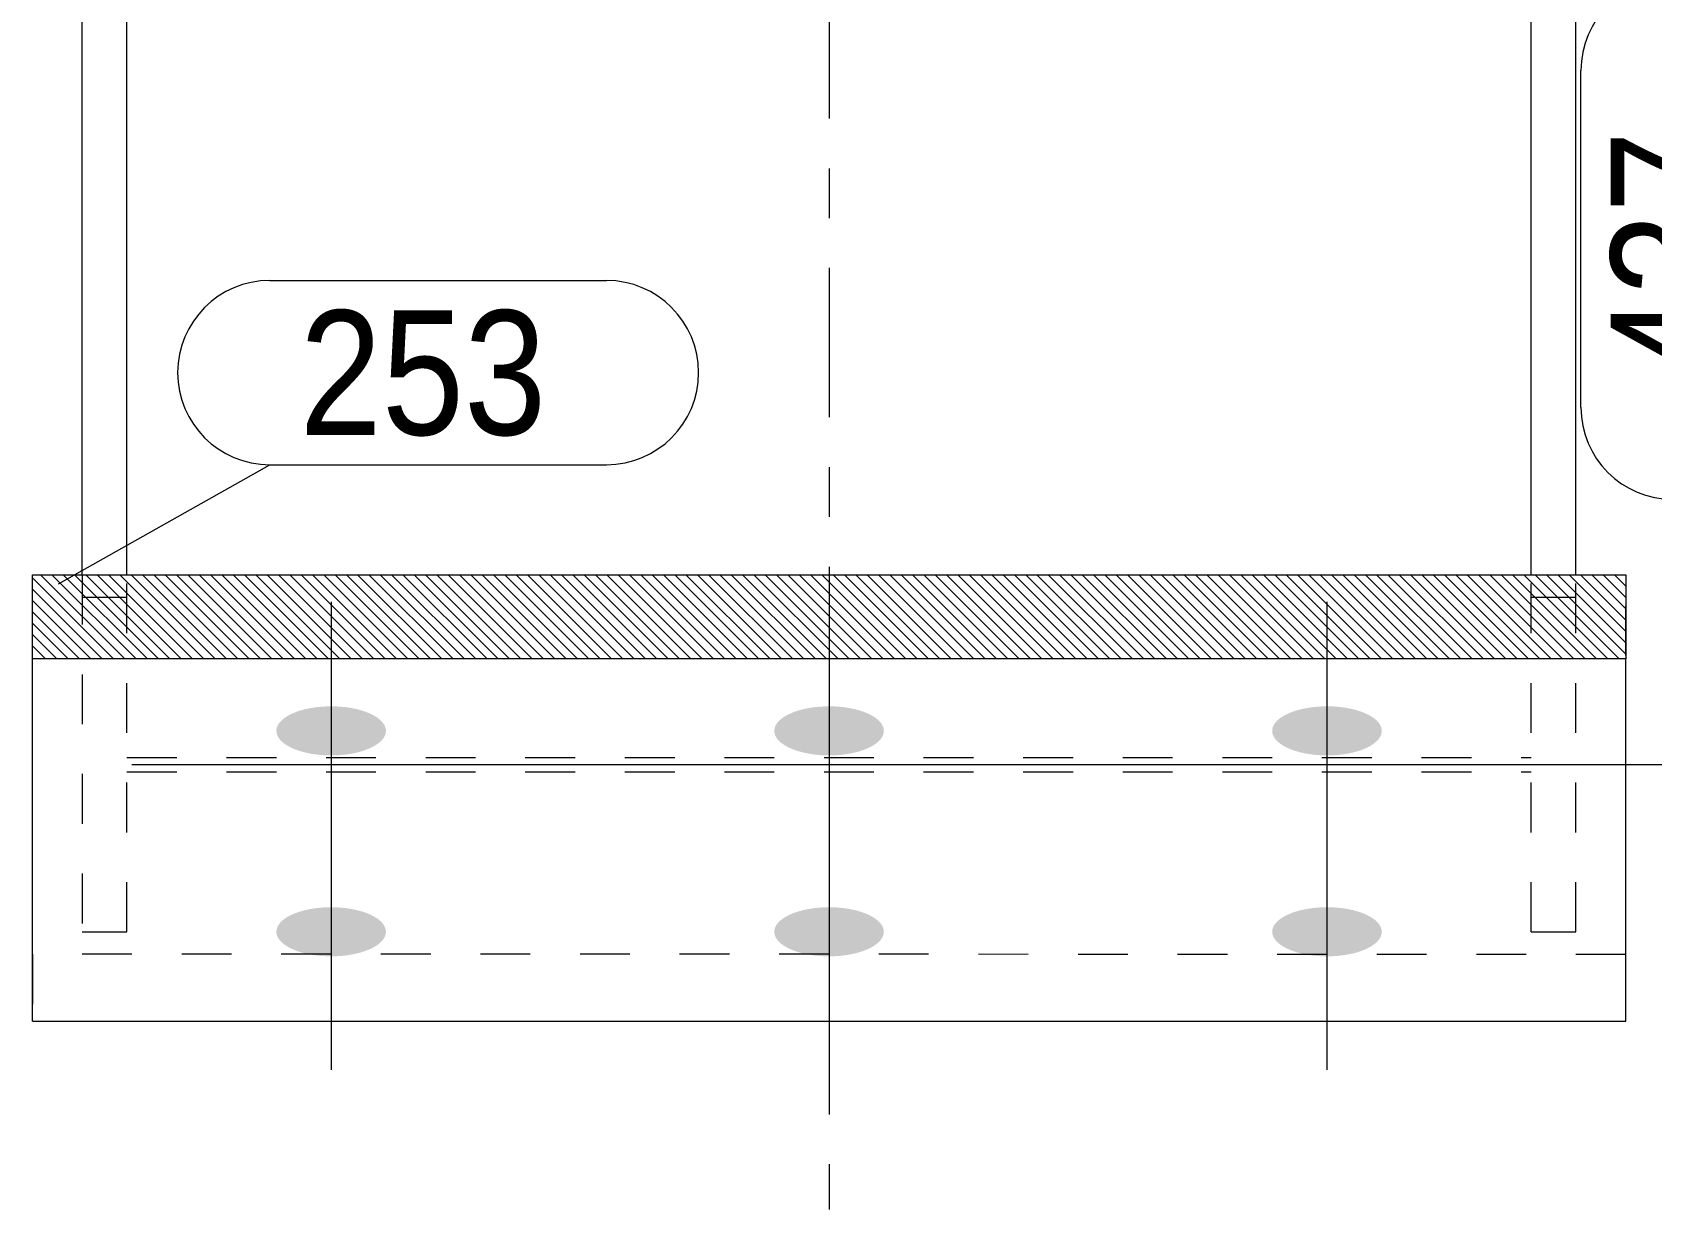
# Model space of a CAD drawing. Header units: millimetres. Extents: x 2 to 825, y 1 to 579.
# Drawn here: x 595.32 to 627.84, y 334.29 to 357.94 of the extents above; entities that cross this region are included whole.
import ezdxf

# ---------------------------------------------------------------- set-up
doc = ezdxf.new("R2010")
doc.units = ezdxf.units.MM
for name, pattern in [('XKITLINE00', [0]), ('XKITLINE01', [4, 1, -1, 1, -1]), ('XKITLINE03', [6, 3, -1, 1, -1])]:
    doc.linetypes.add(name, pattern=pattern)
for name, color, linetype, lineweight in [('Bolt', 3, 'Continuous', 0), ('Dimensions', 7, 'Continuous', 0), ('Part', 2, 'Continuous', 0), ('PartMark', 7, 'Continuous', 0)]:
    doc.layers.add(name, color=color, linetype=linetype, lineweight=lineweight)
doc.styles.add('ARIAL', font='ARIAL.TTF')

# ---------------------------------------------------------------- blocks, each defined once
blk = doc.blocks.new('*A5')
at = {"layer": 'Part', "color": 7, "linetype": 'XKITLINE00', "lineweight": 0}
for p, q in [((597.176, 345.356), (595.488, 347.044)), ((597.404, 345.356), (595.716, 347.044)), ((597.631, 345.356), (595.943, 347.044)), ((597.858, 345.356), (596.17, 347.044)), ((598.086, 345.356), (596.398, 347.044)), ((598.313, 345.356), (596.625, 347.044)), ((598.541, 345.356), (596.853, 347.044)), ((598.768, 345.356), (597.08, 347.044)), ((598.995, 345.356), (597.307, 347.044)), ((599.223, 345.356), (597.535, 347.044)), ((599.45, 345.356), (597.762, 347.044)), ((599.678, 345.356), (597.989, 347.044)), ((599.905, 345.356), (598.217, 347.044)), ((600.132, 345.356), (598.444, 347.044)), ((600.36, 345.356), (598.672, 347.044)), ((600.587, 345.356), (598.899, 347.044)), ((600.814, 345.356), (599.126, 347.044)), ((601.042, 345.356), (599.354, 347.044)), ((601.269, 345.356), (599.581, 347.044)), ((601.497, 345.356), (599.809, 347.044)), ((601.724, 345.356), (600.036, 347.044)), ((601.951, 345.356), (600.263, 347.044)), ((602.179, 345.356), (600.491, 347.044)), ((602.406, 345.356), (600.718, 347.044)), ((602.634, 345.356), (600.946, 347.044)), ((602.861, 345.356), (601.173, 347.044)), ((603.088, 345.356), (601.4, 347.044)), ((603.316, 345.356), (601.628, 347.044)), ((603.543, 345.356), (601.855, 347.044)), ((603.77, 345.356), (602.082, 347.044)), ((603.998, 345.356), (602.31, 347.044)), ((604.225, 345.356), (602.537, 347.044)), ((604.453, 345.356), (602.765, 347.044)), ((604.68, 345.356), (602.992, 347.044)), ((604.907, 345.356), (603.219, 347.044)), ((605.135, 345.356), (603.447, 347.044)), ((605.362, 345.356), (603.674, 347.044)), ((605.59, 345.356), (603.902, 347.044)), ((605.817, 345.356), (604.129, 347.044)), ((606.044, 345.356), (604.356, 347.044)), ((606.272, 345.356), (604.584, 347.044)), ((606.499, 345.356), (604.811, 347.044)), ((606.727, 345.356), (605.039, 347.044)), ((606.954, 345.356), (605.266, 347.044)), ((607.181, 345.356), (605.493, 347.044)), ((607.409, 345.356), (605.721, 347.044)), ((607.636, 345.356), (605.948, 347.044)), ((607.863, 345.356), (606.175, 347.044)), ((608.091, 345.356), (606.403, 347.044)), ((608.318, 345.356), (606.63, 347.044)), ((608.546, 345.356), (606.858, 347.044)), ((608.773, 345.356), (607.085, 347.044)), ((609, 345.356), (607.312, 347.044)), ((609.228, 345.356), (607.54, 347.044)), ((609.455, 345.356), (607.767, 347.044)), ((609.683, 345.356), (607.995, 347.044)), ((609.91, 345.356), (608.222, 347.044)), ((610.137, 345.356), (608.449, 347.044)), ((610.365, 345.356), (608.677, 347.044)), ((610.592, 345.356), (608.904, 347.044)), ((610.819, 345.356), (609.131, 347.044)), ((611.047, 345.356), (609.359, 347.044)), ((611.274, 345.356), (609.586, 347.044)), ((611.502, 345.356), (609.814, 347.044)), ((611.729, 345.356), (610.041, 347.044)), ((611.956, 345.356), (610.268, 347.044)), ((612.184, 345.356), (610.496, 347.044)), ((612.411, 345.356), (610.723, 347.044)), ((612.639, 345.356), (610.951, 347.044)), ((612.866, 345.356), (611.178, 347.044)), ((613.093, 345.356), (611.405, 347.044)), ((613.321, 345.356), (611.633, 347.044)), ((613.548, 345.356), (611.86, 347.044)), ((613.776, 345.356), (612.088, 347.044)), ((614.003, 345.356), (612.315, 347.044)), ((614.23, 345.356), (612.542, 347.044)), ((614.458, 345.356), (612.77, 347.044)), ((614.685, 345.356), (612.997, 347.044)), ((614.912, 345.356), (613.224, 347.044)), ((615.14, 345.356), (613.452, 347.044)), ((615.367, 345.356), (613.679, 347.044)), ((615.595, 345.356), (613.907, 347.044)), ((615.822, 345.356), (614.134, 347.044)), ((616.049, 345.356), (614.361, 347.044)), ((616.277, 345.356), (614.589, 347.044)), ((616.504, 345.356), (614.816, 347.044)), ((616.732, 345.356), (615.044, 347.044)), ((616.959, 345.356), (615.271, 347.044)), ((617.186, 345.356), (615.498, 347.044)), ((617.414, 345.356), (615.726, 347.044)), ((617.641, 345.356), (615.953, 347.044)), ((617.868, 345.356), (616.181, 347.044)), ((618.096, 345.356), (616.408, 347.044)), ((618.323, 345.356), (616.635, 347.044)), ((618.551, 345.356), (616.863, 347.044)), ((618.778, 345.356), (617.09, 347.044)), ((619.005, 345.356), (617.317, 347.044)), ((619.233, 345.356), (617.545, 347.044)), ((619.46, 345.356), (617.772, 347.044)), ((619.688, 345.356), (618, 347.044)), ((619.915, 345.356), (618.227, 347.044)), ((620.142, 345.356), (618.454, 347.044)), ((620.37, 345.356), (618.682, 347.044)), ((620.597, 345.356), (618.909, 347.044)), ((620.825, 345.356), (619.137, 347.044)), ((621.052, 345.356), (619.364, 347.044)), ((621.279, 345.356), (619.591, 347.044)), ((621.507, 345.356), (619.819, 347.044)), ((621.734, 345.356), (620.046, 347.044)), ((621.961, 345.356), (620.274, 347.044)), ((622.189, 345.356), (620.501, 347.044)), ((622.416, 345.356), (620.728, 347.044)), ((622.644, 345.356), (620.956, 347.044)), ((622.871, 345.356), (621.183, 347.044)), ((623.098, 345.356), (621.41, 347.044)), ((623.326, 345.356), (621.638, 347.044)), ((623.553, 345.356), (621.865, 347.044)), ((623.781, 345.356), (622.093, 347.044)), ((624.008, 345.356), (622.32, 347.044)), ((624.235, 345.356), (622.547, 347.044)), ((624.463, 345.356), (622.775, 347.044)), ((624.69, 345.356), (623.002, 347.044)), ((624.917, 345.356), (623.23, 347.044)), ((625.145, 345.356), (623.457, 347.044)), ((625.372, 345.356), (623.684, 347.044)), ((625.6, 345.356), (623.912, 347.044)), ((625.731, 345.452), (624.139, 347.044)), ((625.845, 345.566), (624.366, 347.044)), ((625.958, 345.679), (624.594, 347.044)), ((626.072, 345.793), (624.821, 347.044)), ((626.186, 345.907), (625.049, 347.044)), ((626.299, 346.02), (625.276, 347.044)), ((626.413, 346.134), (625.503, 347.044)), ((626.527, 346.248), (625.731, 347.044)), ((626.64, 346.361), (625.958, 347.044)), ((626.754, 346.475), (626.186, 347.044)), ((626.868, 346.589), (626.413, 347.044)), ((626.981, 346.703), (626.64, 347.044)), ((627.095, 346.816), (626.868, 347.044)), ((627.209, 346.93), (627.095, 347.044)), ((596.949, 345.356), (595.323, 346.981)), ((596.721, 345.356), (595.323, 346.755)), ((627.323, 346.361), (626.981, 346.703)), ((627.323, 346.589), (627.095, 346.816)), ((627.323, 346.816), (627.209, 346.93)), ((596.494, 345.356), (595.323, 346.527)), ((627.323, 345.679), (626.64, 346.361)), ((627.323, 345.907), (626.754, 346.475)), ((627.323, 346.134), (626.868, 346.589)), ((596.267, 345.356), (595.323, 346.3)), ((596.039, 345.356), (595.323, 346.072)), ((626.964, 345.356), (626.299, 346.02)), ((627.191, 345.356), (626.413, 346.134)), ((627.323, 345.452), (626.527, 346.248)), ((595.812, 345.356), (595.323, 345.845)), ((626.509, 345.356), (626.072, 345.793)), ((626.737, 345.356), (626.186, 345.907)), ((595.585, 345.356), (595.323, 345.618)), ((625.827, 345.356), (625.731, 345.452)), ((626.054, 345.356), (625.845, 345.566)), ((626.282, 345.356), (625.958, 345.679)), ((595.357, 345.356), (595.353, 345.36))]:
    blk.add_line(p, q, dxfattribs=at)
blk = doc.blocks.new('*A126')
at = {"layer": 'Bolt'}
for points in [[(601.376, 344.402), (601.43, 344.4), (601.484, 344.397), (601.537, 344.393), (601.59, 344.388), (601.642, 344.382), (601.693, 344.374), (601.743, 344.365), (601.793, 344.355), (601.841, 344.345), (601.888, 344.333), (601.934, 344.32), (601.978, 344.306), (602.02, 344.291), (602.061, 344.275), (602.1, 344.258), (602.138, 344.241), (602.173, 344.223), (602.206, 344.203), (602.237, 344.184), (602.266, 344.163), (602.293, 344.142), (602.317, 344.12), (602.339, 344.098), (602.358, 344.076), (602.375, 344.053), (602.39, 344.029), (602.401, 344.006), (602.411, 343.982), (602.417, 343.958), (602.421, 343.934), (602.422, 343.91), (602.421, 343.885), (602.417, 343.861), (602.411, 343.837), (602.401, 343.813), (602.39, 343.79), (602.375, 343.766), (602.358, 343.743), (602.339, 343.721), (602.317, 343.699), (602.293, 343.677), (602.266, 343.656), (602.237, 343.636), (602.206, 343.616), (602.173, 343.597), (602.138, 343.578), (602.1, 343.561), (602.061, 343.544), (602.02, 343.528), (601.978, 343.513), (601.934, 343.5), (601.888, 343.487), (601.841, 343.475), (601.793, 343.464), (601.743, 343.454), (601.693, 343.445), (601.642, 343.438), (601.59, 343.431), (601.537, 343.426), (601.484, 343.422), (601.43, 343.419), (601.376, 343.417), (601.322, 343.416), (601.269, 343.417), (601.215, 343.419), (601.161, 343.422), (601.108, 343.426), (601.055, 343.431), (601.003, 343.438), (600.952, 343.445), (600.902, 343.454), (600.852, 343.464), (600.804, 343.475), (600.757, 343.487), (600.711, 343.5), (600.667, 343.513), (600.625, 343.528), (600.584, 343.544), (600.545, 343.561), (600.507, 343.578), (600.472, 343.597), (600.439, 343.616), (600.408, 343.636), (600.379, 343.656), (600.352, 343.677), (600.328, 343.699), (600.306, 343.721), (600.287, 343.743), (600.27, 343.766), (600.255, 343.79), (600.244, 343.813), (600.234, 343.837), (600.228, 343.861), (600.224, 343.885), (600.222, 343.91), (600.224, 343.934), (600.228, 343.958), (600.234, 343.982), (600.244, 344.006), (600.255, 344.029), (600.27, 344.053), (600.287, 344.076), (600.306, 344.098), (600.328, 344.12), (600.352, 344.142), (600.379, 344.163), (600.408, 344.184), (600.439, 344.203), (600.472, 344.223), (600.507, 344.241), (600.545, 344.258), (600.584, 344.275), (600.625, 344.291), (600.667, 344.306), (600.711, 344.32), (600.757, 344.333), (600.804, 344.345), (600.852, 344.355), (600.902, 344.365), (600.952, 344.374), (601.003, 344.382), (601.055, 344.388), (601.108, 344.393), (601.161, 344.397), (601.215, 344.4), (601.269, 344.402), (601.322, 344.403)], [(611.376, 344.402), (611.43, 344.4), (611.484, 344.397), (611.537, 344.393), (611.59, 344.388), (611.642, 344.382), (611.693, 344.374), (611.743, 344.365), (611.793, 344.355), (611.841, 344.345), (611.888, 344.333), (611.934, 344.32), (611.978, 344.306), (612.02, 344.291), (612.061, 344.275), (612.1, 344.258), (612.138, 344.241), (612.173, 344.222), (612.206, 344.203), (612.237, 344.184), (612.266, 344.163), (612.293, 344.142), (612.317, 344.12), (612.339, 344.098), (612.358, 344.076), (612.375, 344.053), (612.39, 344.029), (612.401, 344.006), (612.411, 343.982), (612.417, 343.958), (612.421, 343.934), (612.422, 343.91), (612.421, 343.885), (612.417, 343.861), (612.411, 343.837), (612.401, 343.813), (612.39, 343.79), (612.375, 343.766), (612.358, 343.743), (612.339, 343.721), (612.317, 343.699), (612.293, 343.677), (612.266, 343.656), (612.237, 343.636), (612.206, 343.616), (612.173, 343.597), (612.138, 343.578), (612.1, 343.561), (612.061, 343.544), (612.02, 343.528), (611.978, 343.513), (611.934, 343.5), (611.888, 343.487), (611.841, 343.475), (611.793, 343.464), (611.743, 343.454), (611.693, 343.445), (611.642, 343.438), (611.59, 343.431), (611.537, 343.426), (611.484, 343.422), (611.43, 343.419), (611.376, 343.417), (611.322, 343.416), (611.269, 343.417), (611.215, 343.419), (611.161, 343.422), (611.108, 343.426), (611.055, 343.431), (611.003, 343.438), (610.952, 343.445), (610.902, 343.454), (610.852, 343.464), (610.804, 343.475), (610.757, 343.487), (610.711, 343.5), (610.667, 343.513), (610.625, 343.528), (610.584, 343.544), (610.545, 343.561), (610.507, 343.578), (610.472, 343.597), (610.439, 343.616), (610.408, 343.636), (610.379, 343.656), (610.352, 343.677), (610.328, 343.699), (610.306, 343.721), (610.287, 343.743), (610.27, 343.766), (610.255, 343.79), (610.244, 343.813), (610.234, 343.837), (610.228, 343.861), (610.224, 343.885), (610.222, 343.91), (610.224, 343.934), (610.228, 343.958), (610.234, 343.982), (610.244, 344.006), (610.255, 344.029), (610.27, 344.053), (610.287, 344.076), (610.306, 344.098), (610.328, 344.12), (610.352, 344.142), (610.379, 344.163), (610.408, 344.184), (610.439, 344.203), (610.472, 344.222), (610.507, 344.241), (610.545, 344.258), (610.584, 344.275), (610.625, 344.291), (610.667, 344.306), (610.711, 344.32), (610.757, 344.333), (610.804, 344.345), (610.852, 344.355), (610.902, 344.365), (610.952, 344.374), (611.003, 344.382), (611.055, 344.388), (611.108, 344.393), (611.161, 344.397), (611.215, 344.4), (611.269, 344.402), (611.322, 344.403)], [(621.376, 344.402), (621.43, 344.4), (621.484, 344.397), (621.537, 344.393), (621.59, 344.388), (621.642, 344.381), (621.693, 344.374), (621.743, 344.365), (621.793, 344.355), (621.841, 344.344), (621.888, 344.333), (621.934, 344.32), (621.978, 344.306), (622.02, 344.291), (622.061, 344.275), (622.1, 344.258), (622.138, 344.241), (622.173, 344.222), (622.206, 344.203), (622.237, 344.184), (622.266, 344.163), (622.293, 344.142), (622.317, 344.12), (622.339, 344.098), (622.358, 344.076), (622.375, 344.053), (622.39, 344.029), (622.401, 344.006), (622.411, 343.982), (622.417, 343.958), (622.421, 343.934), (622.422, 343.91), (622.421, 343.885), (622.417, 343.861), (622.411, 343.837), (622.401, 343.813), (622.39, 343.79), (622.375, 343.766), (622.358, 343.743), (622.339, 343.721), (622.317, 343.699), (622.293, 343.677), (622.266, 343.656), (622.237, 343.636), (622.206, 343.616), (622.173, 343.597), (622.138, 343.578), (622.1, 343.561), (622.061, 343.544), (622.02, 343.528), (621.978, 343.513), (621.934, 343.499), (621.888, 343.487), (621.841, 343.475), (621.793, 343.464), (621.743, 343.454), (621.693, 343.445), (621.642, 343.438), (621.59, 343.431), (621.537, 343.426), (621.484, 343.422), (621.43, 343.419), (621.376, 343.417), (621.322, 343.416), (621.269, 343.417), (621.215, 343.419), (621.161, 343.422), (621.108, 343.426), (621.055, 343.431), (621.003, 343.438), (620.952, 343.445), (620.902, 343.454), (620.852, 343.464), (620.804, 343.475), (620.757, 343.487), (620.711, 343.499), (620.667, 343.513), (620.625, 343.528), (620.584, 343.544), (620.545, 343.561), (620.507, 343.578), (620.472, 343.597), (620.439, 343.616), (620.408, 343.636), (620.379, 343.656), (620.352, 343.677), (620.328, 343.699), (620.306, 343.721), (620.287, 343.743), (620.27, 343.766), (620.255, 343.79), (620.244, 343.813), (620.234, 343.837), (620.228, 343.861), (620.224, 343.885), (620.222, 343.91), (620.224, 343.934), (620.228, 343.958), (620.234, 343.982), (620.244, 344.006), (620.255, 344.029), (620.27, 344.053), (620.287, 344.076), (620.306, 344.098), (620.328, 344.12), (620.352, 344.142), (620.379, 344.163), (620.408, 344.184), (620.439, 344.203), (620.472, 344.222), (620.507, 344.241), (620.545, 344.258), (620.584, 344.275), (620.625, 344.291), (620.667, 344.306), (620.711, 344.32), (620.757, 344.333), (620.804, 344.344), (620.852, 344.355), (620.902, 344.365), (620.952, 344.374), (621.003, 344.381), (621.055, 344.388), (621.108, 344.393), (621.161, 344.397), (621.215, 344.4), (621.269, 344.402), (621.322, 344.403)], [(601.376, 340.367), (601.43, 340.365), (601.484, 340.362), (601.537, 340.358), (601.59, 340.353), (601.642, 340.346), (601.693, 340.339), (601.743, 340.33), (601.793, 340.32), (601.841, 340.309), (601.888, 340.297), (601.934, 340.284), (601.978, 340.271), (602.02, 340.256), (602.061, 340.24), (602.1, 340.223), (602.137, 340.206), (602.173, 340.187), (602.206, 340.168), (602.237, 340.148), (602.266, 340.128), (602.293, 340.107), (602.317, 340.085), (602.339, 340.063), (602.358, 340.041), (602.375, 340.018), (602.389, 339.994), (602.401, 339.971), (602.41, 339.947), (602.417, 339.923), (602.421, 339.899), (602.422, 339.874), (602.421, 339.85), (602.417, 339.826), (602.41, 339.802), (602.401, 339.778), (602.389, 339.755), (602.375, 339.731), (602.358, 339.708), (602.339, 339.686), (602.317, 339.664), (602.293, 339.642), (602.266, 339.621), (602.237, 339.6), (602.206, 339.581), (602.173, 339.562), (602.137, 339.543), (602.1, 339.526), (602.061, 339.509), (602.02, 339.493), (601.978, 339.478), (601.934, 339.464), (601.888, 339.451), (601.841, 339.439), (601.793, 339.429), (601.743, 339.419), (601.693, 339.41), (601.642, 339.402), (601.59, 339.396), (601.537, 339.391), (601.484, 339.387), (601.43, 339.384), (601.376, 339.382), (601.322, 339.381), (601.268, 339.382), (601.215, 339.384), (601.161, 339.387), (601.108, 339.391), (601.055, 339.396), (601.003, 339.402), (600.952, 339.41), (600.901, 339.419), (600.852, 339.429), (600.804, 339.439), (600.757, 339.451), (600.711, 339.464), (600.667, 339.478), (600.625, 339.493), (600.584, 339.509), (600.545, 339.526), (600.507, 339.543), (600.472, 339.562), (600.439, 339.581), (600.408, 339.6), (600.379, 339.621), (600.352, 339.642), (600.328, 339.664), (600.306, 339.686), (600.287, 339.708), (600.27, 339.731), (600.255, 339.755), (600.244, 339.778), (600.234, 339.802), (600.228, 339.826), (600.224, 339.85), (600.222, 339.874), (600.224, 339.899), (600.228, 339.923), (600.234, 339.947), (600.244, 339.971), (600.255, 339.994), (600.27, 340.018), (600.287, 340.041), (600.306, 340.063), (600.328, 340.085), (600.352, 340.107), (600.379, 340.128), (600.408, 340.148), (600.439, 340.168), (600.472, 340.187), (600.507, 340.206), (600.545, 340.223), (600.584, 340.24), (600.625, 340.256), (600.667, 340.271), (600.711, 340.284), (600.757, 340.297), (600.804, 340.309), (600.852, 340.32), (600.901, 340.33), (600.952, 340.339), (601.003, 340.346), (601.055, 340.353), (601.108, 340.358), (601.161, 340.362), (601.215, 340.365), (601.268, 340.367), (601.322, 340.368)], [(611.376, 340.367), (611.43, 340.365), (611.484, 340.362), (611.537, 340.358), (611.59, 340.353), (611.642, 340.346), (611.693, 340.339), (611.743, 340.33), (611.793, 340.32), (611.841, 340.309), (611.888, 340.297), (611.934, 340.284), (611.978, 340.27), (612.02, 340.256), (612.061, 340.24), (612.1, 340.223), (612.137, 340.206), (612.173, 340.187), (612.206, 340.168), (612.237, 340.148), (612.266, 340.128), (612.293, 340.107), (612.317, 340.085), (612.339, 340.063), (612.358, 340.04), (612.375, 340.018), (612.389, 339.994), (612.401, 339.971), (612.41, 339.947), (612.417, 339.923), (612.421, 339.899), (612.422, 339.874), (612.421, 339.85), (612.417, 339.826), (612.41, 339.802), (612.401, 339.778), (612.389, 339.755), (612.375, 339.731), (612.358, 339.708), (612.339, 339.686), (612.317, 339.663), (612.293, 339.642), (612.266, 339.621), (612.237, 339.6), (612.206, 339.581), (612.173, 339.561), (612.137, 339.543), (612.1, 339.526), (612.061, 339.509), (612.02, 339.493), (611.978, 339.478), (611.934, 339.464), (611.888, 339.451), (611.841, 339.439), (611.793, 339.428), (611.743, 339.419), (611.693, 339.41), (611.642, 339.402), (611.59, 339.396), (611.537, 339.391), (611.484, 339.386), (611.43, 339.384), (611.376, 339.382), (611.322, 339.381), (611.268, 339.382), (611.215, 339.384), (611.161, 339.386), (611.108, 339.391), (611.055, 339.396), (611.003, 339.402), (610.952, 339.41), (610.901, 339.419), (610.852, 339.428), (610.804, 339.439), (610.757, 339.451), (610.711, 339.464), (610.667, 339.478), (610.625, 339.493), (610.584, 339.509), (610.545, 339.526), (610.507, 339.543), (610.472, 339.561), (610.439, 339.581), (610.408, 339.6), (610.379, 339.621), (610.352, 339.642), (610.328, 339.663), (610.306, 339.686), (610.287, 339.708), (610.27, 339.731), (610.255, 339.755), (610.244, 339.778), (610.234, 339.802), (610.228, 339.826), (610.224, 339.85), (610.222, 339.874), (610.224, 339.899), (610.228, 339.923), (610.234, 339.947), (610.244, 339.971), (610.255, 339.994), (610.27, 340.018), (610.287, 340.04), (610.306, 340.063), (610.328, 340.085), (610.352, 340.107), (610.379, 340.128), (610.408, 340.148), (610.439, 340.168), (610.472, 340.187), (610.507, 340.206), (610.545, 340.223), (610.584, 340.24), (610.625, 340.256), (610.667, 340.27), (610.711, 340.284), (610.757, 340.297), (610.804, 340.309), (610.852, 340.32), (610.901, 340.33), (610.952, 340.339), (611.003, 340.346), (611.055, 340.353), (611.108, 340.358), (611.161, 340.362), (611.215, 340.365), (611.268, 340.367), (611.322, 340.368)], [(621.376, 340.367), (621.43, 340.365), (621.484, 340.362), (621.537, 340.358), (621.59, 340.353), (621.642, 340.346), (621.693, 340.339), (621.743, 340.33), (621.793, 340.32), (621.841, 340.309), (621.888, 340.297), (621.934, 340.284), (621.978, 340.27), (622.02, 340.256), (622.061, 340.24), (622.1, 340.223), (622.137, 340.206), (622.173, 340.187), (622.206, 340.168), (622.237, 340.148), (622.266, 340.128), (622.293, 340.107), (622.317, 340.085), (622.339, 340.063), (622.358, 340.04), (622.375, 340.017), (622.389, 339.994), (622.401, 339.971), (622.41, 339.947), (622.417, 339.923), (622.421, 339.898), (622.422, 339.874), (622.421, 339.85), (622.417, 339.826), (622.41, 339.802), (622.401, 339.778), (622.389, 339.754), (622.375, 339.731), (622.358, 339.708), (622.339, 339.686), (622.317, 339.663), (622.293, 339.642), (622.266, 339.621), (622.237, 339.6), (622.206, 339.58), (622.173, 339.561), (622.137, 339.543), (622.1, 339.526), (622.061, 339.509), (622.02, 339.493), (621.978, 339.478), (621.934, 339.464), (621.888, 339.451), (621.841, 339.439), (621.793, 339.428), (621.743, 339.419), (621.693, 339.41), (621.642, 339.402), (621.59, 339.396), (621.537, 339.391), (621.484, 339.386), (621.43, 339.383), (621.376, 339.382), (621.322, 339.381), (621.268, 339.382), (621.215, 339.383), (621.161, 339.386), (621.108, 339.391), (621.055, 339.396), (621.003, 339.402), (620.952, 339.41), (620.901, 339.419), (620.852, 339.428), (620.804, 339.439), (620.757, 339.451), (620.711, 339.464), (620.667, 339.478), (620.625, 339.493), (620.584, 339.509), (620.545, 339.526), (620.507, 339.543), (620.472, 339.561), (620.439, 339.58), (620.408, 339.6), (620.379, 339.621), (620.352, 339.642), (620.328, 339.663), (620.306, 339.686), (620.287, 339.708), (620.27, 339.731), (620.255, 339.754), (620.244, 339.778), (620.234, 339.802), (620.228, 339.826), (620.224, 339.85), (620.222, 339.874), (620.224, 339.898), (620.228, 339.923), (620.234, 339.947), (620.244, 339.971), (620.255, 339.994), (620.27, 340.017), (620.287, 340.04), (620.306, 340.063), (620.328, 340.085), (620.352, 340.107), (620.379, 340.128), (620.408, 340.148), (620.439, 340.168), (620.472, 340.187), (620.507, 340.206), (620.545, 340.223), (620.584, 340.24), (620.625, 340.256), (620.667, 340.27), (620.711, 340.284), (620.757, 340.297), (620.804, 340.309), (620.852, 340.32), (620.901, 340.33), (620.952, 340.339), (621.003, 340.346), (621.055, 340.353), (621.108, 340.358), (621.161, 340.362), (621.215, 340.365), (621.268, 340.367), (621.322, 340.367)]]:
    blk.add_hatch(color=3, dxfattribs=at).paths.add_polyline_path(points, flags=17)
at = {"layer": 'Bolt', "color": 3, "linetype": 'XKITLINE00', "lineweight": 0}
for p, q in [((601.322, 346.502), (601.322, 341.139)), ((611.322, 346.502), (611.322, 341.139)), ((621.322, 346.502), (621.322, 341.139)), ((601.322, 342.467), (601.322, 337.103)), ((611.322, 342.467), (611.322, 337.103)), ((621.322, 342.466), (621.322, 337.103))]:
    blk.add_line(p, q, dxfattribs=at)
blk = doc.blocks.new('*A136')
at = {"layer": 'Part', "color": 7, "linetype": 'XKITLINE03', "lineweight": 0}
blk.add_line((611.322, 377.207), (611.322, 334.294), dxfattribs=at)
at = {"layer": 'Part', "color": 7, "linetype": 'XKITLINE01', "lineweight": 0}
for p, q in [((596.322, 368.268), (624.839, 368.268)), ((596.322, 361.012), (596.322, 368.268)), ((597.222, 360.822), (597.222, 368.268)), ((624.839, 359.868), (624.839, 368.268)), ((596.322, 347.044), (596.322, 339.87)), ((597.222, 339.87), (597.222, 347.044)), ((625.422, 339.87), (625.422, 347.044)), ((626.322, 339.87), (626.322, 347.044)), ((596.322, 346.595), (597.222, 346.595)), ((625.422, 346.595), (626.322, 346.595)), ((597.222, 343.378), (625.422, 343.378)), ((597.222, 343.087), (625.422, 343.087)), ((596.322, 339.87), (597.222, 339.87)), ((625.422, 339.87), (626.322, 339.87))]:
    blk.add_line(p, q, dxfattribs=at)
at = {"layer": 'Part', "color": 2, "linetype": 'XKITLINE00', "lineweight": 0}
for p, q in [((596.322, 347.044), (596.322, 361.012)), ((597.222, 347.044), (597.222, 360.822)), ((624.839, 359.421), (624.839, 359.868)), ((624.839, 359.421), (625.422, 359.421)), ((625.422, 347.044), (625.422, 359.421)), ((626.322, 359.421), (625.422, 359.421)), ((626.322, 347.044), (626.322, 359.421))]:
    blk.add_line(p, q, dxfattribs=at)
blk = doc.blocks.new('*A137')
at = {"layer": 'Part', "color": 7, "linetype": 'XKITLINE01', "lineweight": 0}
for p, q in [((595.322, 339.422), (595.323, 347.044)), ((627.322, 339.421), (627.323, 347.044)), ((627.322, 339.421), (595.322, 339.422)), ((595.322, 339.422), (595.322, 338.081)), ((627.322, 338.081), (627.322, 339.421))]:
    blk.add_line(p, q, dxfattribs=at)
at = {"layer": 'Part', "color": 2, "linetype": 'XKITLINE00', "lineweight": 0}
for p, q in [((595.323, 347.044), (627.323, 347.044)), ((595.323, 345.356), (595.323, 347.044)), ((627.323, 347.044), (627.323, 345.356)), ((595.322, 338.081), (595.323, 345.356)), ((627.323, 345.356), (595.323, 345.356)), ((627.322, 338.081), (627.323, 345.356)), ((595.322, 338.081), (627.322, 338.081))]:
    blk.add_line(p, q, dxfattribs=at)
blk = doc.blocks.new('*A336')
at = {"layer": 'Dimensions', "color": 7, "linetype": 'XKITLINE00', "lineweight": 0}
blk.add_line((597.322, 343.233), (642.373, 343.233), dxfattribs=at)
blk = doc.blocks.new('*A342')
at = {"layer": 'PartMark', "color": 7, "linetype": 'XKITLINE00', "lineweight": 0}
for p, q in [((600.09, 352.955), (606.852, 352.955)), ((595.847, 346.863), (600.09, 349.255)), ((600.09, 349.255), (606.852, 349.255))]:
    blk.add_line(p, q, dxfattribs=at)
for centre, start, end in [((600.09, 351.105), 90, 270), ((606.852, 351.105), 270, 90)]:
    blk.add_arc(centre, 1.85, start, end, dxfattribs=at)
at = {"layer": 'PartMark', "color": 3, "style": 'ARIAL', "width": 0.85}
blk.add_text('253', height=2.5, dxfattribs=at).set_placement((600.69, 349.855))
blk = doc.blocks.new('*A343')
at = {"layer": 'PartMark', "color": 7, "linetype": 'XKITLINE00', "lineweight": 0}
for p, q in [((626.422, 350.408), (626.422, 357.171)), ((630.122, 350.408), (630.122, 357.171))]:
    blk.add_line(p, q, dxfattribs=at)
for centre, start, end in [((628.272, 357.171), 360, 180), ((628.272, 350.408), 180, 360)]:
    blk.add_arc(centre, 1.85, start, end, dxfattribs=at)
at = {"layer": 'PartMark', "color": 3, "style": 'ARIAL', "width": 0.85}
blk.add_text('437', height=2.5, rotation=90.0002, dxfattribs=at).set_placement((629.522, 351.008))

msp = doc.modelspace()

# ---------------------------------------------------------------- block references
at = {"lineweight": 0}
for name in ['*A136', '*A336', '*A343', '*A342', '*A137', '*A5', '*A126']:
    msp.add_blockref(name, (0, 0), dxfattribs=at)

doc.saveas('drawing.dxf')
